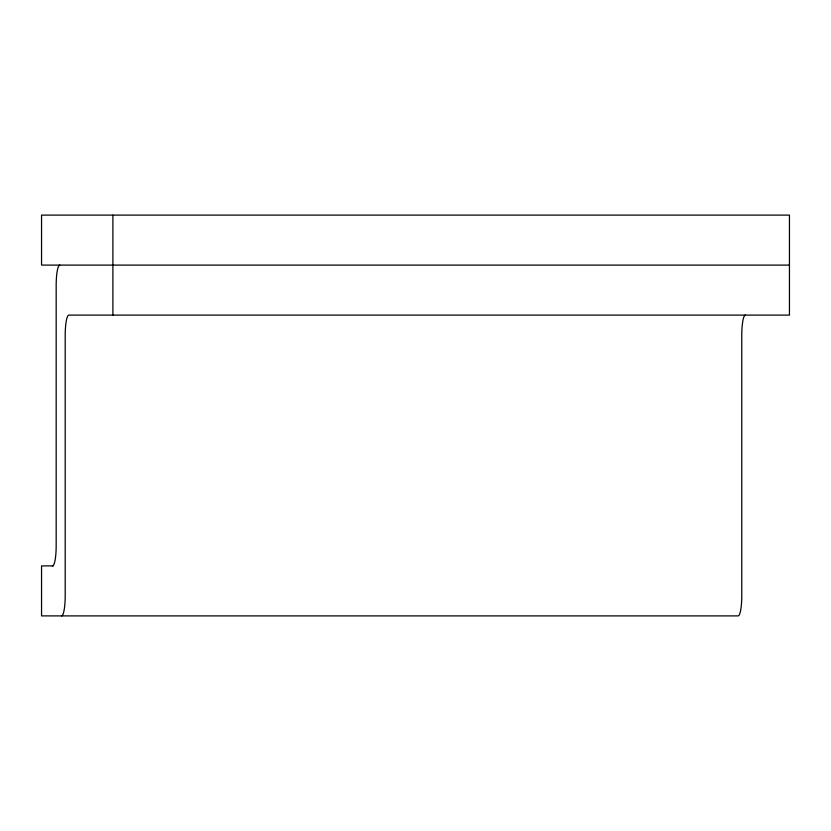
<?xml version="1.0" encoding="UTF-8"?>
<svg xmlns="http://www.w3.org/2000/svg" width="831" height="831" viewBox="0 0 831 831"><rect width="100%" height="100%" fill="white"/><g stroke="black" fill="none" stroke-linecap="round" stroke-linejoin="round"><path stroke-width="1.25" d="M789.45 265.099L41.55 265.099L41.55 215.104L789.45 215.104L789.45 315.105L68.848 315.105A20.162 3.636 -90 0 0 65.202 335.267L65.202 595.734A20.162 3.636 90 0 1 61.567 615.896M53.132 565.901L41.55 565.901L41.55 615.896L738.136 615.896A20.162 3.636 90 0 0 741.771 595.734L741.771 335.267A20.162 3.636 -90 0 1 745.417 315.105M112.881 215.104L112.881 315.105M59.822 265.099A20.162 3.636 -90 0 0 56.176 285.262L56.176 545.738A20.162 3.636 -90 0 1 52.54 565.901"/></g></svg>
